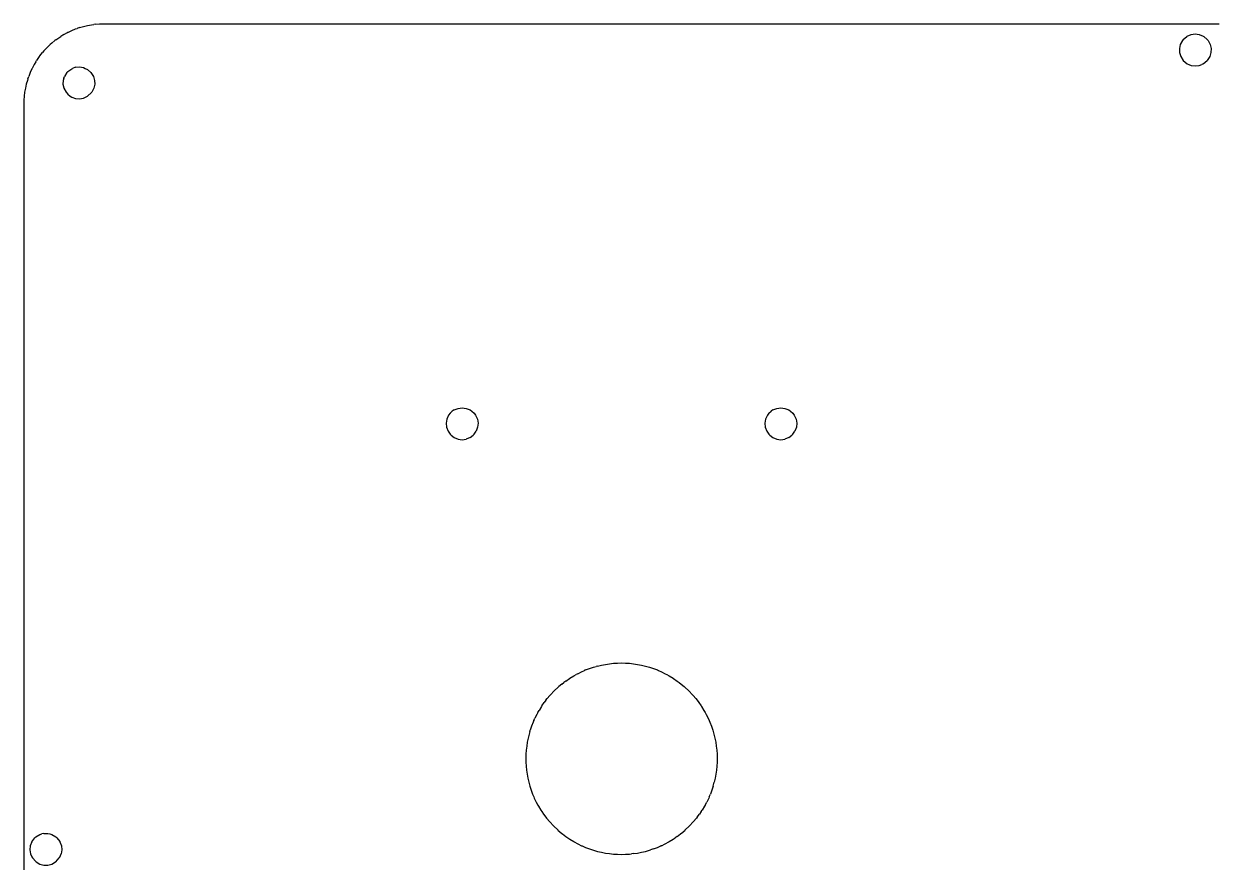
# Model space of a CAD drawing. Extents: x -150 to 150, y -108 to 108.
# Drawn here: x -150 to -0.2, y 1.8 to 107.5 of the extents above; entities that cross this region are included whole.
import ezdxf

# ---------------------------------------------------------------- set-up
doc = ezdxf.new("R2010")
doc.units = 0
doc.layers.add('Lines', color=7, linetype='Continuous')

msp = doc.modelspace()

# ---------------------------------------------------------------- linework, layer by layer
at = {"layer": 'Lines'}
for p, q in [((-145, 106.16), (-144.51, 106.42)), ((-144.5, 106.43), (-144.51, 106.42)), ((-144.5, 106.43), (-144, 106.66)), ((-144, 106.66), (-143.5, 106.87)), ((-143.5, 106.87), (-143.33, 106.92)), ((-143, 107.04), (-143.33, 106.92)), ((-143, 107.04), (-142.5, 107.18)), ((-142.5, 107.18), (-142, 107.3)), ((-142, 107.3), (-141.5, 107.39)), ((-141.5, 107.39), (-141.2, 107.42)), ((-141, 107.45), (-141.2, 107.42)), ((-141, 107.45), (-140.5, 107.49)), ((-140.5, 107.49), (-140, 107.5)), ((-140, 107.5), (-139.5, 107.5)), ((-139.5, 107.5), (-139, 107.5)), ((-139, 107.5), (-138.5, 107.5)), ((-138.5, 107.5), (-138, 107.5)), ((-138, 107.5), (-137.5, 107.5)), ((-137.5, 107.5), (-137, 107.5)), ((-137, 107.5), (-136.5, 107.5)), ((-136.5, 107.5), (-136, 107.5)), ((-136, 107.5), (-135.5, 107.5)), ((-135.5, 107.5), (-135, 107.5)), ((-135, 107.5), (-134.5, 107.5)), ((-134.5, 107.5), (-134, 107.5)), ((-134, 107.5), (-133.5, 107.5)), ((-133.5, 107.5), (-133, 107.5)), ((-133, 107.5), (-132.5, 107.5)), ((-132.5, 107.5), (-132, 107.5)), ((-132, 107.5), (-131.5, 107.5)), ((-131.5, 107.5), (-131, 107.5)), ((-131, 107.5), (-130.5, 107.5)), ((-130.5, 107.5), (-130, 107.5)), ((-130, 107.5), (-129.5, 107.5)), ((-129.5, 107.5), (-129, 107.5)), ((-129, 107.5), (-128.5, 107.5)), ((-128.5, 107.5), (-128, 107.5)), ((-128, 107.5), (-127.5, 107.5)), ((-127.5, 107.5), (-127, 107.5)), ((-127, 107.5), (-126.5, 107.5)), ((-126.5, 107.5), (-126, 107.5)), ((-126, 107.5), (-125.5, 107.5)), ((-125.5, 107.5), (-125, 107.5)), ((-125, 107.5), (-124.5, 107.5)), ((-124.5, 107.5), (-124, 107.5)), ((-124, 107.5), (-123.5, 107.5)), ((-123.5, 107.5), (-123, 107.5)), ((-123, 107.5), (-122.5, 107.5)), ((-122.5, 107.5), (-122, 107.5)), ((-122, 107.5), (-121.5, 107.5)), ((-121.5, 107.5), (-121, 107.5)), ((-121, 107.5), (-120.5, 107.5)), ((-120.5, 107.5), (-120, 107.5)), ((-120, 107.5), (-119.5, 107.5)), ((-119.5, 107.5), (-119, 107.5)), ((-119, 107.5), (-118.5, 107.5)), ((-118.5, 107.5), (-118, 107.5)), ((-118, 107.5), (-117.5, 107.5)), ((-117.5, 107.5), (-117, 107.5)), ((-117, 107.5), (-116.5, 107.5)), ((-116.5, 107.5), (-116, 107.5)), ((-116, 107.5), (-115.5, 107.5)), ((-115.5, 107.5), (-115, 107.5)), ((-115, 107.5), (-114.5, 107.5)), ((-114.5, 107.5), (-114, 107.5)), ((-114, 107.5), (-113.5, 107.5)), ((-113.5, 107.5), (-113, 107.5)), ((-113, 107.5), (-112.5, 107.5)), ((-112.5, 107.5), (-112, 107.5)), ((-112, 107.5), (-111.5, 107.5)), ((-111.5, 107.5), (-111, 107.5)), ((-111, 107.5), (-110.5, 107.5)), ((-110.5, 107.5), (-110, 107.5)), ((-110, 107.5), (-109.5, 107.5)), ((-109.5, 107.5), (-109, 107.5)), ((-109, 107.5), (-108.5, 107.5)), ((-108.5, 107.5), (-108, 107.5)), ((-108, 107.5), (-107.5, 107.5)), ((-107.5, 107.5), (-107, 107.5)), ((-107, 107.5), (-106.5, 107.5)), ((-106.5, 107.5), (-106, 107.5)), ((-106, 107.5), (-105.5, 107.5)), ((-105.5, 107.5), (-105, 107.5)), ((-105, 107.5), (-104.5, 107.5)), ((-104.5, 107.5), (-104, 107.5)), ((-104, 107.5), (-103.5, 107.5)), ((-103.5, 107.5), (-103, 107.5)), ((-103, 107.5), (-102.5, 107.5)), ((-102.5, 107.5), (-102, 107.5)), ((-102, 107.5), (-101.5, 107.5)), ((-101.5, 107.5), (-101, 107.5)), ((-101, 107.5), (-100.5, 107.5)), ((-100.5, 107.5), (-100, 107.5)), ((-100, 107.5), (-99.5, 107.5)), ((-99.5, 107.5), (-99, 107.5)), ((-99, 107.5), (-98.5, 107.5)), ((-98.5, 107.5), (-98, 107.5)), ((-98, 107.5), (-97.5, 107.5)), ((-97.5, 107.5), (-97, 107.5)), ((-97, 107.5), (-96.5, 107.5)), ((-96.5, 107.5), (-96, 107.5)), ((-96, 107.5), (-95.5, 107.5)), ((-95.5, 107.5), (-95, 107.5)), ((-95, 107.5), (-94.5, 107.5)), ((-94.5, 107.5), (-94, 107.5)), ((-94, 107.5), (-93.5, 107.5)), ((-93.5, 107.5), (-93, 107.5)), ((-93, 107.5), (-92.5, 107.5)), ((-92.5, 107.5), (-92, 107.5)), ((-92, 107.5), (-91.5, 107.5)), ((-91.5, 107.5), (-91, 107.5)), ((-91, 107.5), (-90.5, 107.5)), ((-90.5, 107.5), (-90, 107.5)), ((-90, 107.5), (-89.5, 107.5)), ((-89.5, 107.5), (-89, 107.5)), ((-89, 107.5), (-88.5, 107.5)), ((-88.5, 107.5), (-88, 107.5)), ((-88, 107.5), (-87.5, 107.5)), ((-87.5, 107.5), (-87, 107.5)), ((-87, 107.5), (-86.5, 107.5)), ((-86.5, 107.5), (-86, 107.5)), ((-86, 107.5), (-85.5, 107.5)), ((-85.5, 107.5), (-85, 107.5)), ((-85, 107.5), (-84.5, 107.5)), ((-84.5, 107.5), (-84, 107.5)), ((-84, 107.5), (-83.5, 107.5)), ((-83.5, 107.5), (-83, 107.5)), ((-83, 107.5), (-82.5, 107.5)), ((-82.5, 107.5), (-82, 107.5)), ((-82, 107.5), (-81.5, 107.5)), ((-81.5, 107.5), (-81, 107.5)), ((-81, 107.5), (-80.5, 107.5)), ((-80.5, 107.5), (-80, 107.5)), ((-80, 107.5), (-79.5, 107.5)), ((-79.5, 107.5), (-79, 107.5)), ((-79, 107.5), (-78.5, 107.5)), ((-78.5, 107.5), (-78, 107.5)), ((-78, 107.5), (-77.5, 107.5)), ((-77.5, 107.5), (-77, 107.5)), ((-77, 107.5), (-76.5, 107.5)), ((-76.5, 107.5), (-76, 107.5)), ((-76, 107.5), (-75.5, 107.5)), ((-75.5, 107.5), (-75, 107.5)), ((-75, 107.5), (-74.5, 107.5)), ((-74.5, 107.5), (-74, 107.5)), ((-74, 107.5), (-73.5, 107.5)), ((-73.5, 107.5), (-73, 107.5)), ((-73, 107.5), (-72.5, 107.5)), ((-72.5, 107.5), (-72, 107.5)), ((-72, 107.5), (-71.5, 107.5)), ((-71.5, 107.5), (-71, 107.5)), ((-71, 107.5), (-70.5, 107.5)), ((-70.5, 107.5), (-70, 107.5)), ((-70, 107.5), (-69.5, 107.5)), ((-69.5, 107.5), (-69, 107.5)), ((-69, 107.5), (-68.5, 107.5)), ((-68.5, 107.5), (-68, 107.5)), ((-68, 107.5), (-67.5, 107.5)), ((-67.5, 107.5), (-67, 107.5)), ((-67, 107.5), (-66.5, 107.5)), ((-66.5, 107.5), (-66, 107.5)), ((-66, 107.5), (-65.5, 107.5)), ((-65.5, 107.5), (-65, 107.5)), ((-65, 107.5), (-64.5, 107.5)), ((-64.5, 107.5), (-64, 107.5)), ((-64, 107.5), (-63.5, 107.5)), ((-63.5, 107.5), (-63, 107.5)), ((-63, 107.5), (-62.5, 107.5)), ((-62.5, 107.5), (-62, 107.5)), ((-62, 107.5), (-61.5, 107.5)), ((-61.5, 107.5), (-61, 107.5)), ((-61, 107.5), (-60.5, 107.5)), ((-60.5, 107.5), (-60, 107.5)), ((-60, 107.5), (-59.5, 107.5)), ((-59.5, 107.5), (-59, 107.5)), ((-59, 107.5), (-58.5, 107.5)), ((-58.5, 107.5), (-58, 107.5)), ((-58, 107.5), (-57.5, 107.5)), ((-57.5, 107.5), (-57, 107.5)), ((-57, 107.5), (-56.5, 107.5)), ((-56.5, 107.5), (-56, 107.5)), ((-56, 107.5), (-55.5, 107.5)), ((-55.5, 107.5), (-55, 107.5)), ((-55, 107.5), (-54.5, 107.5)), ((-54.5, 107.5), (-54, 107.5)), ((-54, 107.5), (-53.5, 107.5)), ((-53.5, 107.5), (-53, 107.5)), ((-53, 107.5), (-52.5, 107.5)), ((-52.5, 107.5), (-52, 107.5)), ((-52, 107.5), (-51.5, 107.5)), ((-51.5, 107.5), (-51, 107.5)), ((-51, 107.5), (-50.5, 107.5)), ((-50.5, 107.5), (-50, 107.5)), ((-50, 107.5), (-49.5, 107.5)), ((-49.5, 107.5), (-49, 107.5)), ((-49, 107.5), (-48.5, 107.5)), ((-48.5, 107.5), (-48, 107.5)), ((-48, 107.5), (-47.5, 107.5)), ((-47.5, 107.5), (-47, 107.5)), ((-47, 107.5), (-46.5, 107.5)), ((-46.5, 107.5), (-46, 107.5)), ((-46, 107.5), (-45.5, 107.5)), ((-45.5, 107.5), (-45, 107.5)), ((-45, 107.5), (-44.5, 107.5)), ((-44.5, 107.5), (-44, 107.5)), ((-44, 107.5), (-43.5, 107.5)), ((-43.5, 107.5), (-43, 107.5)), ((-43, 107.5), (-42.5, 107.5)), ((-42.5, 107.5), (-42, 107.5)), ((-42, 107.5), (-41.5, 107.5)), ((-41.5, 107.5), (-41, 107.5)), ((-41, 107.5), (-40.5, 107.5)), ((-40.5, 107.5), (-40, 107.5)), ((-40, 107.5), (-39.5, 107.5)), ((-39.5, 107.5), (-39, 107.5)), ((-39, 107.5), (-38.5, 107.5)), ((-38.5, 107.5), (-38, 107.5)), ((-38, 107.5), (-37.5, 107.5)), ((-37.5, 107.5), (-37, 107.5)), ((-37, 107.5), (-36.5, 107.5)), ((-36.5, 107.5), (-36, 107.5)), ((-36, 107.5), (-35.5, 107.5)), ((-35.5, 107.5), (-35, 107.5)), ((-35, 107.5), (-34.5, 107.5)), ((-34.5, 107.5), (-34, 107.5)), ((-34, 107.5), (-33.5, 107.5)), ((-33.5, 107.5), (-33, 107.5)), ((-33, 107.5), (-32.5, 107.5)), ((-32.5, 107.5), (-32, 107.5)), ((-32, 107.5), (-31.5, 107.5)), ((-31.5, 107.5), (-31, 107.5)), ((-31, 107.5), (-30.5, 107.5)), ((-30.5, 107.5), (-30, 107.5)), ((-30, 107.5), (-29.5, 107.5)), ((-29.5, 107.5), (-29, 107.5)), ((-29, 107.5), (-28.5, 107.5)), ((-28.5, 107.5), (-28, 107.5)), ((-28, 107.5), (-27.5, 107.5)), ((-27.5, 107.5), (-27, 107.5)), ((-27, 107.5), (-26.5, 107.5)), ((-26.5, 107.5), (-26, 107.5)), ((-26, 107.5), (-25.5, 107.5)), ((-25.5, 107.5), (-25, 107.5)), ((-25, 107.5), (-24.5, 107.5)), ((-24.5, 107.5), (-24, 107.5)), ((-24, 107.5), (-23.5, 107.5)), ((-23.5, 107.5), (-23, 107.5)), ((-23, 107.5), (-22.5, 107.5)), ((-22.5, 107.5), (-22, 107.5)), ((-22, 107.5), (-21.5, 107.5)), ((-21.5, 107.5), (-21, 107.5)), ((-21, 107.5), (-20.5, 107.5)), ((-20.5, 107.5), (-20, 107.5)), ((-20, 107.5), (-19.5, 107.5)), ((-19.5, 107.5), (-19, 107.5)), ((-19, 107.5), (-18.5, 107.5)), ((-18.5, 107.5), (-18, 107.5)), ((-18, 107.5), (-17.5, 107.5)), ((-17.5, 107.5), (-17, 107.5)), ((-17, 107.5), (-16.5, 107.5)), ((-16.5, 107.5), (-16, 107.5)), ((-16, 107.5), (-15.5, 107.5)), ((-15.5, 107.5), (-15, 107.5)), ((-15, 107.5), (-14.5, 107.5)), ((-14.5, 107.5), (-14, 107.5)), ((-14, 107.5), (-13.5, 107.5)), ((-13.5, 107.5), (-13, 107.5)), ((-13, 107.5), (-12.5, 107.5)), ((-12.5, 107.5), (-12, 107.5)), ((-12, 107.5), (-11.5, 107.5)), ((-11.5, 107.5), (-11, 107.5)), ((-11, 107.5), (-10.5, 107.5)), ((-10.5, 107.5), (-10, 107.5)), ((-10, 107.5), (-9.5, 107.5)), ((-9.5, 107.5), (-9, 107.5)), ((-9, 107.5), (-8.5, 107.5)), ((-8.5, 107.5), (-8, 107.5)), ((-8, 107.5), (-7.5, 107.5)), ((-7.5, 107.5), (-7, 107.5)), ((-7, 107.5), (-6.5, 107.5)), ((-6.5, 107.5), (-6, 107.5)), ((-6, 107.5), (-5.5, 107.5)), ((-5.5, 107.5), (-5, 107.5)), ((-5, 107.5), (-4.5, 107.5)), ((-4.5, 107.5), (-4, 107.5)), ((-4, 107.5), (-3.5, 107.5)), ((-3.5, 107.5), (-3, 107.5)), ((-3, 107.5), (-2.5, 107.5)), ((-2.5, 107.5), (-2, 107.5)), ((-2, 107.5), (-1.5, 107.5)), ((-1.5, 107.5), (-1, 107.5)), ((-1, 107.5), (-0.5, 107.5)), ((-0.5, 107.5), (0, 107.5)), ((-147, 104.64), (-146.7, 104.92)), ((-146.5, 105.1), (-146.7, 104.92)), ((-146.5, 105.1), (-146.1, 105.42)), ((-146, 105.5), (-146.1, 105.42)), ((-146, 105.5), (-145.5, 105.85)), ((-145.5, 105.85), (-145.38, 105.92)), ((-145, 106.16), (-145.38, 105.92)), ((-4.88, 104.92), (-4.99, 104.42)), ((-4.61, 105.42), (-4.88, 104.92)), ((-4.5, 105.55), (-4.61, 105.42)), ((-4.5, 105.55), (-4.07, 105.92)), ((-4, 105.97), (-4.07, 105.92)), ((-4, 105.97), (-3.5, 106.18)), ((-3.5, 106.18), (-3, 106.24)), ((-3, 106.24), (-2.5, 106.18)), ((-2.5, 106.18), (-2, 105.97)), ((-2, 105.97), (-1.93, 105.92)), ((-1.93, 105.92), (-1.5, 105.55)), ((-1.5, 105.55), (-1.39, 105.42)), ((-1.39, 105.42), (-1.12, 104.92)), ((-1.12, 104.92), (-1.01, 104.42)), ((-148.06, 103.42), (-148.4, 102.92)), ((-148, 103.5), (-148.06, 103.42)), ((-148, 103.5), (-147.66, 103.92)), ((-147.5, 104.11), (-147.66, 103.92)), ((-147.5, 104.11), (-147.21, 104.42)), ((-147, 104.64), (-147.21, 104.42)), ((-4.99, 104.42), (-4.97, 103.92)), ((-4.97, 103.92), (-4.82, 103.42)), ((-4.82, 103.42), (-4.51, 102.92)), ((-1.18, 103.42), (-1.49, 102.92)), ((-1.03, 103.92), (-1.18, 103.42)), ((-1.01, 104.42), (-1.03, 103.92)), ((-149, 101.86), (-149.2, 101.42)), ((-149, 101.86), (-148.97, 101.92)), ((-148.7, 102.42), (-148.97, 101.92)), ((-148.5, 102.76), (-148.7, 102.42)), ((-148.5, 102.76), (-148.4, 102.92)), ((-144.5, 101.52), (-144, 101.88)), ((-144, 101.88), (-143.9, 101.92)), ((-143.5, 102.06), (-143.9, 101.92)), ((-143.5, 102.06), (-143, 102.1)), ((-143, 102.1), (-142.5, 102.01)), ((-142.5, 102.01), (-142.31, 101.92)), ((-142.31, 101.92), (-142, 101.76)), ((-4.51, 102.92), (-4.5, 102.92)), ((-4.5, 102.92), (-4, 102.51)), ((-4, 102.51), (-3.81, 102.42)), ((-3.81, 102.42), (-3.5, 102.3)), ((-3.5, 102.3), (-3, 102.24)), ((-3, 102.24), (-2.5, 102.3)), ((-2.5, 102.3), (-2.19, 102.42)), ((-2, 102.51), (-2.19, 102.42)), ((-2, 102.51), (-1.5, 102.92)), ((-1.5, 102.92), (-1.49, 102.92)), ((-149.56, 100.42), (-149.7, 99.92)), ((-149.5, 100.61), (-149.56, 100.42)), ((-149.5, 100.61), (-149.39, 100.92)), ((-149.2, 101.42), (-149.39, 100.92)), ((-145.07, 100.42), (-145.09, 99.92)), ((-145, 100.68), (-145.07, 100.42)), ((-145, 100.68), (-144.92, 100.92)), ((-144.59, 101.42), (-144.92, 100.92)), ((-144.5, 101.52), (-144.59, 101.42)), ((-142, 101.76), (-141.61, 101.42)), ((-141.61, 101.42), (-141.5, 101.29)), ((-141.5, 101.29), (-141.28, 100.92)), ((-141.28, 100.92), (-141.13, 100.42)), ((-141.13, 100.42), (-141.11, 99.92)), ((-149.9, 98.92), (-149.96, 98.42)), ((-149.81, 99.42), (-149.9, 98.92)), ((-149.7, 99.92), (-149.81, 99.42)), ((-145.09, 99.92), (-145, 99.5)), ((-145, 99.5), (-144.98, 99.42)), ((-144.98, 99.42), (-144.71, 98.92)), ((-144.71, 98.92), (-144.5, 98.68)), ((-142, 98.43), (-141.5, 98.9)), ((-141.5, 98.9), (-141.48, 98.92)), ((-141.22, 99.42), (-141.48, 98.92)), ((-141.11, 99.92), (-141.22, 99.42)), ((-149.99, 97.92), (-150, 97.42)), ((-150, 97.42), (-150, 96.92)), ((-149.96, 98.42), (-149.99, 97.92)), ((-144.5, 98.68), (-144.17, 98.42)), ((-144.17, 98.42), (-144, 98.32)), ((-144, 98.32), (-143.5, 98.14)), ((-143.5, 98.14), (-143, 98.1)), ((-143, 98.1), (-142.5, 98.19)), ((-142.5, 98.19), (-142.01, 98.42)), ((-142, 98.43), (-142.01, 98.42)), ((-150, 96.92), (-150, 96.42)), ((-150, 96.42), (-150, 95.92)), ((-150, 95.92), (-150, 95.42)), ((-150, 95.42), (-150, 94.92)), ((-150, 94.92), (-150, 94.42)), ((-150, 94.42), (-150, 93.92)), ((-150, 93.92), (-150, 93.42)), ((-150, 93.42), (-150, 92.92)), ((-150, 92.92), (-150, 92.42)), ((-150, 92.42), (-150, 91.92)), ((-150, 91.92), (-150, 91.42)), ((-150, 91.42), (-150, 90.92)), ((-150, 90.92), (-150, 90.42)), ((-150, 90.42), (-150, 89.92)), ((-150, 89.92), (-150, 89.42)), ((-150, 89.42), (-150, 88.92)), ((-150, 88.92), (-150, 88.42)), ((-150, 88.42), (-150, 87.92)), ((-150, 87.92), (-150, 87.42)), ((-150, 87.42), (-150, 86.92)), ((-150, 86.92), (-150, 86.42)), ((-150, 86.42), (-150, 85.92)), ((-150, 85.92), (-150, 85.42)), ((-150, 85.42), (-150, 84.92)), ((-150, 84.92), (-150, 84.42)), ((-150, 84.42), (-150, 83.92)), ((-150, 83.92), (-150, 83.42)), ((-150, 83.42), (-150, 82.92)), ((-150, 82.92), (-150, 82.42)), ((-150, 82.42), (-150, 81.92)), ((-150, 81.92), (-150, 81.42)), ((-150, 81.42), (-150, 80.92)), ((-150, 80.92), (-150, 80.42)), ((-150, 80.42), (-150, 79.92)), ((-150, 79.92), (-150, 79.42)), ((-150, 79.42), (-150, 78.92)), ((-150, 78.92), (-150, 78.42)), ((-150, 78.42), (-150, 77.92)), ((-150, 77.92), (-150, 77.42)), ((-150, 77.42), (-150, 76.92)), ((-150, 76.92), (-150, 76.42)), ((-150, 76.42), (-150, 75.92)), ((-150, 75.92), (-150, 75.42)), ((-150, 75.42), (-150, 74.92)), ((-150, 74.92), (-150, 74.42)), ((-150, 74.42), (-150, 73.92)), ((-150, 73.92), (-150, 73.42)), ((-150, 73.42), (-150, 72.92)), ((-150, 72.92), (-150, 72.42)), ((-150, 72.42), (-150, 71.92)), ((-150, 71.92), (-150, 71.42)), ((-150, 71.42), (-150, 70.92)), ((-150, 70.92), (-150, 70.42)), ((-150, 70.42), (-150, 69.92)), ((-150, 69.92), (-150, 69.42)), ((-150, 69.42), (-150, 68.92)), ((-150, 68.92), (-150, 68.42)), ((-150, 68.42), (-150, 67.92)), ((-150, 67.92), (-150, 67.42)), ((-150, 67.42), (-150, 66.92)), ((-150, 66.92), (-150, 66.42)), ((-150, 66.42), (-150, 65.92)), ((-150, 65.92), (-150, 65.42)), ((-150, 65.42), (-150, 64.92)), ((-150, 64.92), (-150, 64.42)), ((-150, 64.42), (-150, 63.92)), ((-150, 63.92), (-150, 63.42)), ((-150, 63.42), (-150, 62.92)), ((-150, 62.92), (-150, 62.42)), ((-150, 62.42), (-150, 61.92)), ((-150, 61.92), (-150, 61.42)), ((-150, 61.42), (-150, 60.92)), ((-150, 60.92), (-150, 60.42)), ((-150, 60.42), (-150, 59.92)), ((-150, 59.92), (-150, 59.42)), ((-150, 59.42), (-150, 58.92)), ((-150, 58.92), (-150, 58.42)), ((-150, 58.42), (-150, 57.92)), ((-96.69, 58.42), (-96.92, 57.92)), ((-96.5, 58.67), (-96.69, 58.42)), ((-96.5, 58.67), (-96.23, 58.92)), ((-96, 59.09), (-96.23, 58.92)), ((-96, 59.09), (-95.5, 59.29)), ((-95.5, 59.29), (-95, 59.36)), ((-95, 59.36), (-94.5, 59.29)), ((-94.5, 59.29), (-94, 59.09)), ((-94, 59.09), (-93.77, 58.92)), ((-93.77, 58.92), (-93.5, 58.67)), ((-93.5, 58.67), (-93.31, 58.42)), ((-93.31, 58.42), (-93.08, 57.92)), ((-56.69, 58.42), (-56.92, 57.92)), ((-56.5, 58.67), (-56.69, 58.42)), ((-56.5, 58.67), (-56.23, 58.92)), ((-56, 59.09), (-56.23, 58.92)), ((-56, 59.09), (-55.5, 59.29)), ((-55.5, 59.29), (-55, 59.36)), ((-55, 59.36), (-54.5, 59.29)), ((-54.5, 59.29), (-54, 59.09)), ((-54, 59.09), (-53.77, 58.92)), ((-53.77, 58.92), (-53.5, 58.67)), ((-53.5, 58.67), (-53.31, 58.42)), ((-53.31, 58.42), (-53.08, 57.92)), ((-150, 57.92), (-150, 57.42)), ((-150, 57.42), (-150, 56.92)), ((-150, 56.92), (-150, 56.42)), ((-96.92, 57.92), (-97, 57.42)), ((-97, 57.42), (-96.95, 56.92)), ((-96.95, 56.92), (-96.77, 56.42)), ((-93.05, 56.92), (-93.23, 56.42)), ((-93.08, 57.92), (-93, 57.42)), ((-93, 57.42), (-93.05, 56.92)), ((-56.92, 57.92), (-57, 57.42)), ((-57, 57.42), (-56.95, 56.92)), ((-56.95, 56.92), (-56.77, 56.42)), ((-53.05, 56.92), (-53.23, 56.42)), ((-53.08, 57.92), (-53, 57.42)), ((-53, 57.42), (-53.05, 56.92)), ((-150, 56.42), (-150, 55.92)), ((-150, 55.92), (-150, 55.42)), ((-150, 55.42), (-150, 54.92)), ((-96.77, 56.42), (-96.5, 56.05)), ((-96.5, 56.05), (-96.39, 55.92)), ((-96.39, 55.92), (-96, 55.63)), ((-96, 55.63), (-95.51, 55.42)), ((-95.51, 55.42), (-95.5, 55.42)), ((-95.5, 55.42), (-95, 55.36)), ((-95, 55.36), (-94.5, 55.42)), ((-94.5, 55.42), (-94.49, 55.42)), ((-94, 55.63), (-94.49, 55.42)), ((-94, 55.63), (-93.61, 55.92)), ((-93.5, 56.05), (-93.61, 55.92)), ((-93.5, 56.05), (-93.23, 56.42)), ((-56.77, 56.42), (-56.5, 56.05)), ((-56.5, 56.05), (-56.39, 55.92)), ((-56.39, 55.92), (-56, 55.63)), ((-56, 55.63), (-55.51, 55.42)), ((-55.51, 55.42), (-55.5, 55.42)), ((-55.5, 55.42), (-55, 55.36)), ((-55, 55.36), (-54.5, 55.42)), ((-54.5, 55.42), (-54.49, 55.42)), ((-54, 55.63), (-54.49, 55.42)), ((-54, 55.63), (-53.61, 55.92)), ((-53.5, 56.05), (-53.61, 55.92)), ((-53.5, 56.05), (-53.23, 56.42)), ((-150, 54.92), (-150, 54.42)), ((-150, 54.42), (-150, 53.92)), ((-150, 53.92), (-150, 53.42)), ((-150, 53.42), (-150, 52.92)), ((-150, 52.92), (-150, 52.42)), ((-150, 52.42), (-150, 51.92)), ((-150, 51.92), (-150, 51.42)), ((-150, 51.42), (-150, 50.92)), ((-150, 50.92), (-150, 50.42)), ((-150, 50.42), (-150, 49.92)), ((-150, 49.92), (-150, 49.42)), ((-150, 49.42), (-150, 48.92)), ((-150, 48.92), (-150, 48.42)), ((-150, 48.42), (-150, 47.92)), ((-150, 47.92), (-150, 47.42)), ((-150, 47.42), (-150, 46.92)), ((-150, 46.92), (-150, 46.42)), ((-150, 46.42), (-150, 45.92)), ((-150, 45.92), (-150, 45.42)), ((-150, 45.42), (-150, 44.92)), ((-150, 44.92), (-150, 44.42)), ((-150, 44.42), (-150, 43.92)), ((-150, 43.92), (-150, 43.42)), ((-150, 43.42), (-150, 42.92)), ((-150, 42.92), (-150, 42.42)), ((-150, 42.42), (-150, 41.92)), ((-150, 41.92), (-150, 41.42)), ((-150, 41.42), (-150, 40.92)), ((-150, 40.92), (-150, 40.42)), ((-150, 40.42), (-150, 39.92)), ((-150, 39.92), (-150, 39.42)), ((-150, 39.42), (-150, 38.92)), ((-150, 38.92), (-150, 38.42)), ((-150, 38.42), (-150, 37.92)), ((-150, 37.92), (-150, 37.42)), ((-150, 37.42), (-150, 36.92)), ((-150, 36.92), (-150, 36.42)), ((-150, 36.42), (-150, 35.92)), ((-150, 35.92), (-150, 35.42)), ((-150, 35.42), (-150, 34.92)), ((-150, 34.92), (-150, 34.42)), ((-150, 34.42), (-150, 33.92)), ((-150, 33.92), (-150, 33.42)), ((-150, 33.42), (-150, 32.92)), ((-150, 32.92), (-150, 32.42)), ((-150, 32.42), (-150, 31.92)), ((-150, 31.92), (-150, 31.42)), ((-150, 31.42), (-150, 30.92)), ((-150, 30.92), (-150, 30.42)), ((-150, 30.42), (-150, 29.92)), ((-150, 29.92), (-150, 29.42)), ((-150, 29.42), (-150, 28.92)), ((-150, 28.92), (-150, 28.42)), ((-150, 28.42), (-150, 27.92)), ((-150, 27.92), (-150, 27.42)), ((-150, 27.42), (-150, 26.92)), ((-78, 26.98), (-78.18, 26.92)), ((-78, 26.98), (-77.5, 27.09)), ((-77.5, 27.09), (-77, 27.19)), ((-77, 27.19), (-76.5, 27.26)), ((-76.5, 27.26), (-76, 27.32)), ((-76, 27.32), (-75.5, 27.35)), ((-75.5, 27.35), (-75, 27.36)), ((-75, 27.36), (-74.5, 27.35)), ((-74.5, 27.35), (-74, 27.32)), ((-74, 27.32), (-73.5, 27.26)), ((-73.5, 27.26), (-73, 27.19)), ((-73, 27.19), (-72.5, 27.09)), ((-72.5, 27.09), (-72, 26.98)), ((-72, 26.98), (-71.82, 26.92)), ((-150, 26.92), (-150, 26.42)), ((-150, 26.42), (-150, 25.92)), ((-150, 25.92), (-150, 25.42)), ((-81.5, 25.44), (-81, 25.75)), ((-81, 25.75), (-80.68, 25.92)), ((-80.5, 26.02), (-80.68, 25.92)), ((-80.5, 26.02), (-80, 26.27)), ((-80, 26.27), (-79.63, 26.42)), ((-79.5, 26.48), (-79.63, 26.42)), ((-79.5, 26.48), (-79, 26.67)), ((-79, 26.67), (-78.5, 26.84)), ((-78.5, 26.84), (-78.18, 26.92)), ((-71.82, 26.92), (-71.5, 26.84)), ((-71.5, 26.84), (-71, 26.67)), ((-71, 26.67), (-70.5, 26.48)), ((-70.5, 26.48), (-70.37, 26.42)), ((-70.37, 26.42), (-70, 26.27)), ((-70, 26.27), (-69.5, 26.02)), ((-69.5, 26.02), (-69.32, 25.92)), ((-69.32, 25.92), (-69, 25.75)), ((-69, 25.75), (-68.5, 25.44)), ((-150, 25.42), (-150, 24.92)), ((-150, 24.92), (-150, 24.42)), ((-150, 24.42), (-150, 23.92)), ((-83, 24.3), (-83.4, 23.92)), ((-83, 24.3), (-82.86, 24.42)), ((-82.5, 24.72), (-82.86, 24.42)), ((-82.5, 24.72), (-82.24, 24.92)), ((-82, 25.1), (-82.24, 24.92)), ((-82, 25.1), (-81.53, 25.42)), ((-81.5, 25.44), (-81.53, 25.42)), ((-68.5, 25.44), (-68.47, 25.42)), ((-68.47, 25.42), (-68, 25.1)), ((-68, 25.1), (-67.76, 24.92)), ((-67.76, 24.92), (-67.5, 24.72)), ((-67.5, 24.72), (-67.14, 24.42)), ((-67.14, 24.42), (-67, 24.3)), ((-67, 24.3), (-66.6, 23.92)), ((-150, 23.92), (-150, 23.42)), ((-150, 23.42), (-150, 22.92)), ((-150, 22.92), (-150, 22.42)), ((-84.5, 22.69), (-84.7, 22.42)), ((-84.5, 22.69), (-84.31, 22.92)), ((-84, 23.29), (-84.31, 22.92)), ((-84, 23.29), (-83.88, 23.42)), ((-83.5, 23.83), (-83.88, 23.42)), ((-83.5, 23.83), (-83.4, 23.92)), ((-66.6, 23.92), (-66.5, 23.83)), ((-66.5, 23.83), (-66.12, 23.42)), ((-66.12, 23.42), (-66, 23.29)), ((-66, 23.29), (-65.69, 22.92)), ((-65.69, 22.92), (-65.5, 22.69)), ((-65.5, 22.69), (-65.3, 22.42)), ((-150, 22.42), (-150, 21.92)), ((-150, 21.92), (-150, 21.42)), ((-150, 21.42), (-150, 20.92)), ((-85.5, 21.16), (-85.63, 20.92)), ((-85.5, 21.16), (-85.35, 21.42)), ((-85.04, 21.92), (-85.35, 21.42)), ((-85, 21.99), (-85.04, 21.92)), ((-85, 21.99), (-84.7, 22.42)), ((-65.3, 22.42), (-65, 21.99)), ((-65, 21.99), (-64.96, 21.92)), ((-64.96, 21.92), (-64.65, 21.42)), ((-64.65, 21.42), (-64.5, 21.16)), ((-64.5, 21.16), (-64.37, 20.92)), ((-150, 20.92), (-150, 20.42)), ((-150, 20.42), (-150, 19.92)), ((-150, 19.92), (-150, 19.42)), ((-86.1, 19.92), (-86.29, 19.42)), ((-86, 20.15), (-86.1, 19.92)), ((-86, 20.15), (-85.88, 20.42)), ((-85.63, 20.92), (-85.88, 20.42)), ((-64.37, 20.92), (-64.12, 20.42)), ((-64.12, 20.42), (-64, 20.15)), ((-64, 20.15), (-63.9, 19.92)), ((-63.9, 19.92), (-63.71, 19.42)), ((-150, 19.42), (-150, 18.92)), ((-150, 18.92), (-150, 18.42)), ((-150, 18.42), (-150, 17.92)), ((-86.6, 18.42), (-86.72, 17.92)), ((-86.5, 18.78), (-86.6, 18.42)), ((-86.5, 18.78), (-86.46, 18.92)), ((-86.29, 19.42), (-86.46, 18.92)), ((-63.71, 19.42), (-63.54, 18.92)), ((-63.54, 18.92), (-63.5, 18.78)), ((-63.5, 18.78), (-63.4, 18.42)), ((-63.4, 18.42), (-63.28, 17.92)), ((-150, 17.92), (-150, 17.42)), ((-150, 17.42), (-150, 16.92)), ((-150, 16.92), (-150, 16.42)), ((-86.9, 16.92), (-86.95, 16.42)), ((-86.82, 17.42), (-86.9, 16.92)), ((-86.72, 17.92), (-86.82, 17.42)), ((-63.28, 17.92), (-63.18, 17.42)), ((-63.18, 17.42), (-63.1, 16.92)), ((-63.1, 16.92), (-63.05, 16.42)), ((-150, 16.42), (-150, 15.92)), ((-150, 15.92), (-150, 15.42)), ((-150, 15.42), (-150, 14.92)), ((-86.99, 15.92), (-87, 15.42)), ((-87, 15.42), (-86.99, 14.92)), ((-86.95, 16.42), (-86.99, 15.92)), ((-63.05, 16.42), (-63.01, 15.92)), ((-63.01, 15.92), (-63, 15.42)), ((-63, 15.42), (-63.01, 14.92)), ((-150, 14.92), (-150, 14.42)), ((-150, 14.42), (-150, 13.92)), ((-150, 13.92), (-150, 13.42)), ((-86.99, 14.92), (-86.96, 14.42)), ((-86.96, 14.42), (-86.91, 13.92)), ((-86.91, 13.92), (-86.84, 13.42)), ((-63.09, 13.92), (-63.16, 13.42)), ((-63.04, 14.42), (-63.09, 13.92)), ((-63.01, 14.92), (-63.04, 14.42)), ((-150, 13.42), (-150, 12.92)), ((-150, 12.92), (-150, 12.42)), ((-150, 12.42), (-150, 11.92)), ((-86.84, 13.42), (-86.75, 12.92)), ((-86.75, 12.92), (-86.64, 12.42)), ((-86.64, 12.42), (-86.5, 11.93)), ((-63.5, 11.93), (-63.36, 12.42)), ((-63.25, 12.92), (-63.36, 12.42)), ((-63.16, 13.42), (-63.25, 12.92)), ((-150, 11.92), (-150, 11.42)), ((-150, 11.42), (-150, 10.92)), ((-150, 10.92), (-150, 10.42)), ((-86.5, 11.93), (-86.5, 11.92)), ((-86.5, 11.92), (-86.34, 11.42)), ((-86.34, 11.42), (-86.15, 10.92)), ((-86.15, 10.92), (-86, 10.57)), ((-86, 10.57), (-85.94, 10.42)), ((-64, 10.57), (-64.06, 10.42)), ((-64, 10.57), (-63.85, 10.92)), ((-63.66, 11.42), (-63.85, 10.92)), ((-63.5, 11.92), (-63.66, 11.42)), ((-63.5, 11.93), (-63.5, 11.92)), ((-150, 10.42), (-150, 9.92)), ((-150, 9.92), (-150, 9.42)), ((-150, 9.42), (-150, 8.92)), ((-85.94, 10.42), (-85.7, 9.92)), ((-85.7, 9.92), (-85.5, 9.55)), ((-85.5, 9.55), (-85.43, 9.42)), ((-85.43, 9.42), (-85.13, 8.92)), ((-64.57, 9.42), (-64.87, 8.92)), ((-64.5, 9.55), (-64.57, 9.42)), ((-64.5, 9.55), (-64.3, 9.92)), ((-64.06, 10.42), (-64.3, 9.92)), ((-150, 8.92), (-150, 8.42)), ((-150, 8.42), (-150, 7.92)), ((-150, 7.92), (-150, 7.42)), ((-85.13, 8.92), (-85, 8.73)), ((-85, 8.73), (-84.79, 8.42)), ((-84.79, 8.42), (-84.5, 8.03)), ((-84.5, 8.03), (-84.42, 7.92)), ((-84.42, 7.92), (-84, 7.42)), ((-65.58, 7.92), (-66, 7.42)), ((-65.5, 8.03), (-65.58, 7.92)), ((-65.5, 8.03), (-65.21, 8.42)), ((-65, 8.73), (-65.21, 8.42)), ((-65, 8.73), (-64.87, 8.92)), ((-150, 7.42), (-150, 6.92)), ((-150, 6.92), (-150, 6.42)), ((-150, 6.42), (-150, 5.92)), ((-84, 7.42), (-83.54, 6.92)), ((-84, 7.42), (-84, 7.42)), ((-83.54, 6.92), (-83.5, 6.89)), ((-83.5, 6.89), (-83.01, 6.42)), ((-83.01, 6.42), (-83, 6.41)), ((-83, 6.41), (-82.5, 5.99)), ((-82.5, 5.99), (-82.42, 5.92)), ((-67.5, 5.99), (-67.58, 5.92)), ((-67.5, 5.99), (-67, 6.41)), ((-67, 6.41), (-66.99, 6.42)), ((-66.5, 6.89), (-66.99, 6.42)), ((-66.5, 6.89), (-66.46, 6.92)), ((-66, 7.42), (-66.46, 6.92)), ((-66, 7.42), (-66, 7.42)), ((-150, 5.92), (-150, 5.42)), ((-150, 5.42), (-150, 4.92)), ((-150, 4.92), (-150, 4.42)), ((-149.01, 4.92), (-149.19, 4.42)), ((-149, 4.95), (-149.01, 4.92)), ((-149, 4.95), (-148.63, 5.42)), ((-148.5, 5.55), (-148.63, 5.42)), ((-148.5, 5.55), (-148, 5.85)), ((-148, 5.85), (-147.73, 5.92)), ((-147.5, 5.98), (-147.73, 5.92)), ((-147.5, 5.98), (-147, 5.99)), ((-147, 5.99), (-146.75, 5.92)), ((-146.75, 5.92), (-146.5, 5.86)), ((-146.5, 5.86), (-146, 5.56)), ((-146, 5.56), (-145.85, 5.42)), ((-145.85, 5.42), (-145.5, 4.98)), ((-145.5, 4.98), (-145.47, 4.92)), ((-145.47, 4.92), (-145.29, 4.42)), ((-82.42, 5.92), (-82, 5.61)), ((-82, 5.61), (-81.73, 5.42)), ((-81.73, 5.42), (-81.5, 5.27)), ((-81.5, 5.27), (-81, 4.97)), ((-81, 4.97), (-80.93, 4.92)), ((-80.93, 4.92), (-80.5, 4.69)), ((-80.5, 4.69), (-80, 4.45)), ((-70, 4.45), (-69.5, 4.69)), ((-69.5, 4.69), (-69.07, 4.92)), ((-69, 4.97), (-69.07, 4.92)), ((-69, 4.97), (-68.5, 5.27)), ((-68.5, 5.27), (-68.27, 5.42)), ((-68, 5.61), (-68.27, 5.42)), ((-68, 5.61), (-67.58, 5.92)), ((-150, 4.42), (-150, 3.92)), ((-150, 3.92), (-150, 3.42)), ((-150, 3.42), (-150, 2.92)), ((-149.19, 4.42), (-149.24, 3.92)), ((-149.24, 3.92), (-149.15, 3.42)), ((-149.15, 3.42), (-149, 3.07)), ((-149, 3.07), (-148.92, 2.92)), ((-145.5, 3.03), (-145.56, 2.92)), ((-145.5, 3.03), (-145.33, 3.42)), ((-145.24, 3.92), (-145.33, 3.42)), ((-145.29, 4.42), (-145.24, 3.92)), ((-80, 4.45), (-79.95, 4.42)), ((-79.95, 4.42), (-79.5, 4.23)), ((-79.5, 4.23), (-79, 4.04)), ((-79, 4.04), (-78.64, 3.92)), ((-78.64, 3.92), (-78.5, 3.88)), ((-78.5, 3.88), (-78, 3.74)), ((-78, 3.74), (-77.5, 3.62)), ((-77.5, 3.62), (-77, 3.53)), ((-77, 3.53), (-76.5, 3.45)), ((-76.5, 3.45), (-76.25, 3.42)), ((-76.25, 3.42), (-76, 3.4)), ((-76, 3.4), (-75.5, 3.37)), ((-75.5, 3.37), (-75, 3.36)), ((-75, 3.36), (-74.5, 3.37)), ((-74.5, 3.37), (-74, 3.4)), ((-74, 3.4), (-73.75, 3.42)), ((-73.5, 3.45), (-73.75, 3.42)), ((-73.5, 3.45), (-73, 3.53)), ((-73, 3.53), (-72.5, 3.62)), ((-72.5, 3.62), (-72, 3.74)), ((-72, 3.74), (-71.5, 3.88)), ((-71.5, 3.88), (-71.36, 3.92)), ((-71, 4.04), (-71.36, 3.92)), ((-71, 4.04), (-70.5, 4.23)), ((-70.5, 4.23), (-70.05, 4.42)), ((-70, 4.45), (-70.05, 4.42)), ((-150, 2.92), (-150, 2.42)), ((-150, 2.42), (-150, 1.92)), ((-150, 1.92), (-150, 1.42)), ((-148.92, 2.92), (-148.5, 2.45)), ((-148.5, 2.45), (-148.47, 2.42)), ((-148.47, 2.42), (-148, 2.15)), ((-148, 2.15), (-147.5, 2.02)), ((-147.5, 2.02), (-147, 2.01)), ((-147, 2.01), (-146.5, 2.14)), ((-146.5, 2.14), (-146.01, 2.42)), ((-146, 2.43), (-146.01, 2.42)), ((-146, 2.43), (-145.56, 2.92))]:
    msp.add_line(p, q, dxfattribs=at)

doc.saveas('drawing.dxf')
